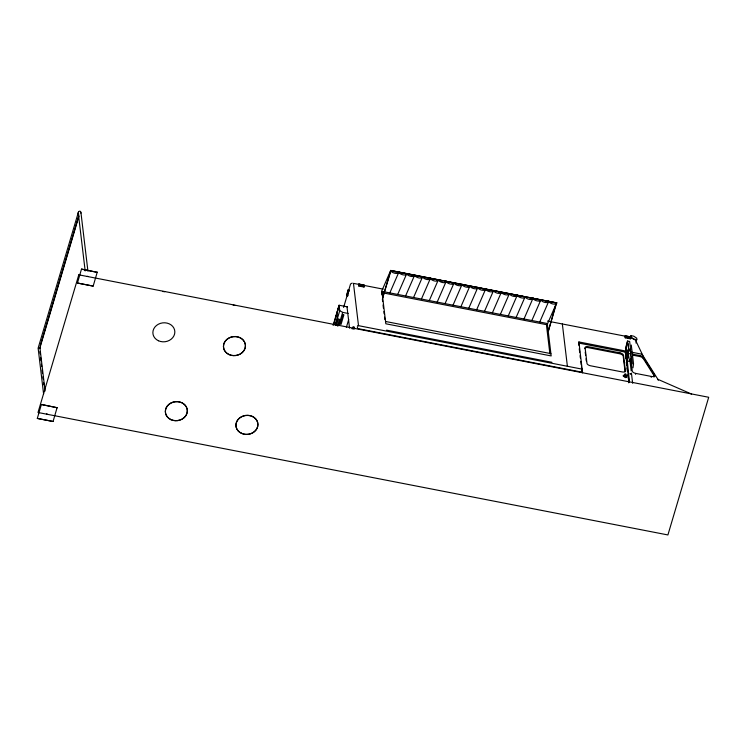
<?xml version="1.0" encoding="UTF-8"?>
<svg xmlns="http://www.w3.org/2000/svg" width="746" height="746" viewBox="0 0 746 746"><rect width="100%" height="100%" fill="white"/><g stroke="black" fill="none" stroke-linecap="round" stroke-linejoin="round"><path stroke-width="1.12" d="M85.175 270.929L78.283 213.114C77.817 210.997 81.044 210.251 80.95 212.657L87.935 271.218M80.932 213.142L80.95 212.657M625.829 377.588L625.866 374.044L624.989 373.867L625.288 377.485L625.829 377.588L625.997 375.21M632.99 367.815L633.54 363.917L631.284 345.034M628.151 350.051L626.78 357.558L627.209 361.129L629.363 361.362L630.724 353.856L630.295 350.284L628.151 350.051L628.486 353.763L627.246 360.607L628.486 353.763M627.628 360.644L627.246 357.455L628.104 350.573M627.209 361.129L628.57 353.623L630.724 353.856M631.163 359.292L631.843 355.534M625.474 348.466L627.517 341.053L629.643 341.435L630.594 349.408L630.006 351.525M626.5 355.917L625.969 348.401L627.451 341.584M626.426 356.439L628.468 349.035L630.594 349.408M626.873 355.982L628.729 349.231L627.517 341.053M78.414 212.162L38.13 348.14L43.604 394.075M40.163 346.051L78.628 216.209M79.029 215.818L39.93 347.804L45.086 391.044M57.125 407.549L53.069 421.481L37.319 418.422L41.375 404.481L57.144 407.717L41.375 404.481M97.241 272.169L93.175 286.1L77.435 283.042L81.491 269.101L97.26 272.337L81.491 269.101M333.126 325.359L339.085 305.235L347.487 306.867M333.658 324.734L338.6 307.296L335.896 316.901M335.094 325.2L337.388 317.46L336.931 313.674M335.43 325.209L339.738 310.681L339.085 305.235M336.446 325.452L338.414 318.812L339.514 319.456L337.546 326.086M346.797 294.334L348.14 289.821L348.914 289.97L347.739 295.826L346.965 295.677L346.797 294.334L347.571 294.483L347.739 295.826M346.965 295.677L348.298 291.154L349.072 291.304M343.598 307.455L350.545 283.984L352.177 283.107M348.112 292.674L348.914 289.97M338.693 325.788L342.666 312.378L339.738 310.681M358.873 284.021L358.826 286.035L364.001 287.042L364.197 286.361L364.039 285.028L358.873 284.021L358.826 286.035M346.396 327.28L348.718 319.456M363.834 285.699L364.039 285.028M381.849 294.838L381.952 291.369L385.822 323.783L551.173 355.935L547.303 323.512L546.566 326.002L549.895 353.884M442.247 280.785L390.941 270.807L382.474 298.447L390.699 270.453L556.702 302.895L390.699 270.453L381.626 291.304L547.611 323.577L556.684 302.727A4.075 1.93 16.5 0 1 552.991 304.004A4.075 1.93 16.5 0 1 548.804 301.197A4.075 1.93 16.5 0 1 545.112 302.466A4.075 1.93 16.5 0 1 540.934 299.668A4.075 1.93 16.5 0 1 537.241 300.936A4.075 1.93 16.5 0 1 533.064 298.13A4.075 1.93 16.5 0 1 529.371 299.407A4.075 1.93 16.5 0 1 525.184 296.6A4.075 1.93 16.5 0 1 521.491 297.878A4.075 1.93 16.5 0 1 517.314 295.071A4.075 1.93 16.5 0 1 513.621 296.349A4.075 1.93 16.5 0 1 509.443 293.542L500.361 314.392M528.905 297.626L556.274 302.951L548.459 330.72L556.684 302.727M578.849 345.333L578.905 341.948L625.791 351.068L625.195 353.063M625.269 335.812L625.232 337.826L630.398 338.833L630.594 338.152L630.435 336.819L625.269 335.812L625.232 337.826M630.435 336.819L630.398 338.833M630.295 337.882L630.957 335.653L633.802 336.204L636.823 338.227L636.002 343.048M632.394 355.152A3.45 1.632 16.5 0 1 633.242 355.255L633.513 354.35L640.068 355.618A3.45 1.632 16.5 0 1 643.434 357.53L654.438 374.921L654.167 375.835A3.45 1.632 16.5 0 1 653.99 377.075M654.167 375.835L643.164 358.434A3.45 1.632 16.5 0 0 639.798 356.532L640.068 355.618M635.517 374.333L635.788 373.42A3.45 1.632 16.5 0 1 632.254 371.042L630.79 358.77M643.164 358.434L643.434 357.53M651.211 377.383L651.482 376.469A3.45 1.632 16.5 0 0 654.438 374.921M625.288 377.485L625.185 376.059L624.421 375.807L625.297 375.975M389.832 292.898L398.905 272.048L399.101 272.607A4.075 1.93 16.5 0 0 403.595 274.938A4.075 1.93 16.5 0 0 406.775 273.586A4.075 1.93 16.5 0 0 410.953 276.393A4.075 1.93 16.5 0 0 414.655 275.115L405.572 295.966M397.702 294.428L406.775 273.586M413.554 297.514L422.628 276.663A4.075 1.93 16.5 0 0 426.805 279.47A4.075 1.93 16.5 0 0 430.498 278.193A4.075 1.93 16.5 0 0 434.676 281A4.075 1.93 16.5 0 0 438.378 279.722A4.075 1.93 16.5 0 0 442.555 282.529A4.075 1.93 16.5 0 0 446.248 281.251A4.075 1.93 16.5 0 0 450.425 284.058A4.075 1.93 16.5 0 0 454.118 282.79A4.075 1.93 16.5 0 0 458.305 285.597A4.075 1.93 16.5 0 0 461.998 284.319M421.425 299.043L430.498 278.193M429.295 300.573L438.378 279.722M437.175 302.102L446.248 281.251M445.045 303.631L454.118 282.79M453.018 305.189L462.091 284.338A4.075 1.93 16.5 0 0 466.278 287.145A4.075 1.93 16.5 0 0 469.971 285.867A4.075 1.93 16.5 0 0 474.148 288.674A4.075 1.93 16.5 0 0 477.841 287.397A4.075 1.93 16.5 0 0 482.028 290.203A4.075 1.93 16.5 0 0 485.721 288.926A4.075 1.93 16.5 0 0 489.898 291.733A4.075 1.93 16.5 0 0 493.591 290.464A4.075 1.93 16.5 0 0 497.768 293.262A4.075 1.93 16.5 0 0 501.461 291.994A4.075 1.93 16.5 0 0 505.648 294.801A4.075 1.93 16.5 0 0 509.341 293.523M460.897 306.718L469.971 285.867M468.768 308.247L477.841 287.397M476.638 309.776L485.721 288.926M484.518 311.306L493.591 290.464M492.388 312.835L501.461 291.994M508.24 315.922L517.314 295.071M516.111 317.451L525.184 296.6M523.99 318.98L533.064 298.13M531.861 320.51L540.934 299.668M539.731 322.039L548.804 301.197M630.519 337.5L634.995 339.794L636.012 341.183L642.875 355.581L658.401 380.124L657.72 379.257L691.598 394.093M625.81 374.585L624.943 374.417L625.036 375.313M624.775 375.173L623.404 375.322L623.507 376.171L626.342 376.721L626.239 375.872M624.682 375.462L623.32 375.611L623.414 376.46L626.258 377.01L626.155 376.161M47.222 414.049L46.541 413.918M631.116 374.128L629.969 373.727L631.069 373.755M627.246 357.455L627.246 360.607M87.31 276.318L87.991 276.449M625.969 348.401L629.475 381.971M444.532 281.223L473.039 286.772M475.314 287.21L526.629 297.188M395.529 271.861L390.941 270.807M397.805 272.309L403.502 273.418M405.787 273.857L418.329 276.3M420.613 276.738L426.311 277.848M428.586 278.295L434.293 279.405M436.569 279.843L442.275 280.953M444.551 281.401L449.111 282.286M451.395 282.725L457.093 283.834M459.377 284.282L473.057 286.94M475.342 287.378L479.902 288.264M482.177 288.711L487.875 289.821M490.159 290.259L495.857 291.369M498.142 291.817L502.701 292.702M504.986 293.141L510.684 294.25M512.959 294.698L522.088 296.47M524.363 296.908L526.648 297.356M532.346 298.465L541.465 300.237M547.172 301.347L552.87 302.456M360.309 284.692L353.464 283.359L358.537 325.89M362.593 285.131L383.146 289.131M547.508 321.088L625.251 336.194M627.535 336.642L630.967 337.313M363.927 286.184L359.274 285.28L359.143 284.207L363.796 285.112L364.001 287.042M359.031 285.364L364.197 286.361M625.428 337.155L630.594 338.152M636.991 339.7L633.895 339.104L631.153 337.257L630.957 335.653M381.588 292.609L546.939 324.752M631.041 352.084L641.858 354.191L642.875 355.581M578.579 343.039L625.465 352.159L629.018 381.924M633.242 355.255L639.798 356.532M342.666 312.378L348.168 313.441M385.542 321.479L550.893 353.623M635.788 373.42L651.482 376.469M386.577 330.152L551.928 362.295M625.372 377.234L625.922 377.336M357.679 325.508L582.094 369.13M40.526 347.99L38.578 347.813L38.484 348.541M78.74 214.344L78.283 213.114M646.362 362.379L648.218 365.307M653.776 374.1L655.007 376.049M630.734 350.723L631.004 352.923M631.526 357.334L632.31 363.936M630.78 361.913L631.181 365.26M628.085 343.813L628.477 347.067M629.82 359.572L631.172 370.855M631.433 373.121L632.645 383.276M625.474 355.357L625.875 358.789M626.286 362.23L626.696 365.661M626.976 367.946L627.377 371.387M627.787 374.818L628.197 378.25M628.477 380.544L628.747 382.829M625.073 371.769L623.208 356.15A3.45 1.632 16.5 0 0 619.674 353.772L587.969 347.608A3.45 1.632 16.5 0 0 584.836 348.69M585.237 352.037L585.638 355.385M586.039 358.733L586.3 360.961M578.905 341.948L582.589 372.869M579.26 348.764L579.67 352.205M580.08 355.637L580.351 357.931M580.761 361.362L581.171 364.794M581.442 367.088L582.001 372.17L357.586 328.538L357.362 326.599M562.344 323.969L567.417 366.491M382.381 299.305L382.651 301.533M383.052 304.881L383.444 308.229M383.845 311.567L384.115 313.805M384.516 317.143L384.777 319.372M348.14 289.821L348.214 291.248M346.881 294.241L347.011 295.313M346.983 306.662L349.557 328.193M93.175 286.1L77.435 283.042M53.069 421.481L37.319 418.422M39.911 351.692L40.191 353.977M40.592 357.399L41.002 360.831M41.412 364.253L41.683 366.538M42.093 369.96L42.503 373.392M42.914 376.814L43.184 379.099M43.594 382.53L43.865 384.815M233.19 305.198A16.095 13.894 -6.8 0 1 235.251 305.478M162.609 291.481A16.095 13.894 -6.8 0 1 164.67 291.751M422.628 276.663A4.075 1.93 16.5 0 1 418.935 277.941A4.075 1.93 16.5 0 1 414.748 275.134M398.97 272.234A4.308 2.033 16.5 0 1 395.063 273.297A4.308 2.033 16.5 0 1 390.717 270.63M631.881 354.257A3.45 1.632 16.5 0 1 633.513 354.35M352.224 328.874A3.739 0.662 -79 0 1 353.371 328.949M354.024 327.13A4.01 0.709 -79 0 1 354.471 329.023M352.215 328.744A4.01 0.709 -79 0 1 353.436 328.818M78.796 274.817L38.009 412.491L667.912 534.947L708.7 397.273L78.796 274.817M342.908 314.653L340.092 324.156L341.071 324.342L343.887 314.849L342.908 314.653M630.193 336.903L625.54 335.998L625.67 337.071L630.323 337.975L630.193 336.903M619.945 352.867L588.23 346.694A3.45 1.632 16.5 0 0 585.106 347.776L586.971 363.395A3.45 1.632 16.5 0 0 590.506 365.773L622.22 371.937A3.45 1.632 16.5 0 0 625.344 370.855L623.479 355.236A3.45 1.632 16.5 0 0 619.945 352.867M229.022 354.471A11.004 9.502 -6.8 0 0 245.425 345.622A11.004 9.502 -6.8 0 0 228.863 337.994A11.004 9.502 -6.8 0 0 229.022 354.471M229.041 354.602A11.004 9.502 -6.8 0 0 245.443 345.752A11.004 9.502 -6.8 0 0 228.882 338.115A11.004 9.502 -6.8 0 0 229.041 354.602M158.441 340.754A11.004 9.502 -6.8 0 0 174.844 331.895A11.004 9.502 -6.8 0 0 158.283 324.268A11.004 9.502 -6.8 0 0 158.441 340.754M170.918 419.55A11.004 9.502 -6.8 0 0 187.321 410.692A11.004 9.502 -6.8 0 0 170.759 403.064A11.004 9.502 -6.8 0 0 170.918 419.55M170.937 419.672A11.004 9.502 -6.8 0 0 187.339 410.822A11.004 9.502 -6.8 0 0 170.778 403.194A11.004 9.502 -6.8 0 0 170.937 419.672M241.499 433.267A11.004 9.502 -6.8 0 0 257.902 424.409A11.004 9.502 -6.8 0 0 241.34 416.781A11.004 9.502 -6.8 0 0 241.499 433.267M241.518 433.398A11.004 9.502 -6.8 0 0 257.92 424.539A11.004 9.502 -6.8 0 0 241.359 416.911A11.004 9.502 -6.8 0 0 241.518 433.398"/></g></svg>
